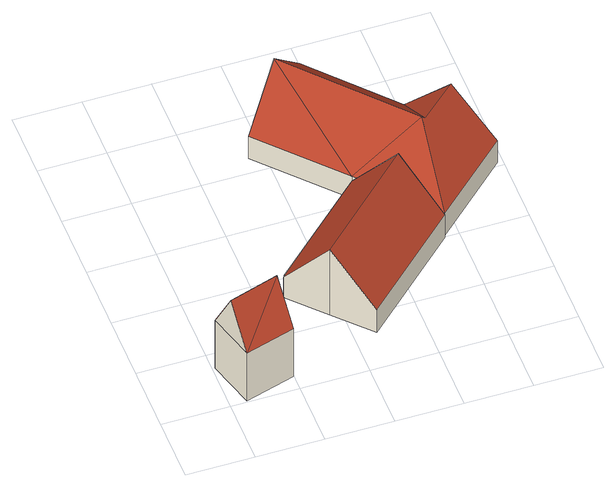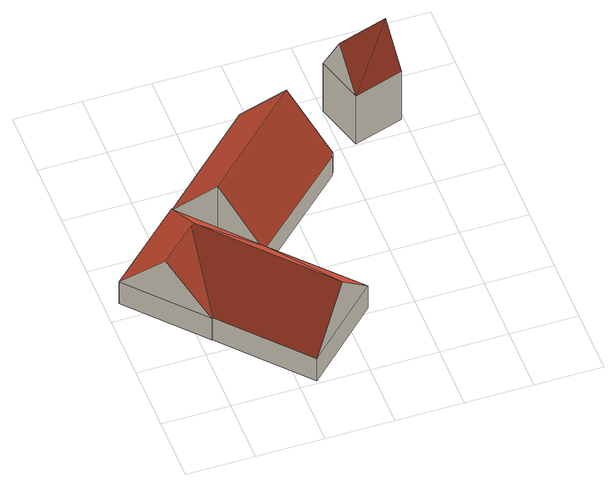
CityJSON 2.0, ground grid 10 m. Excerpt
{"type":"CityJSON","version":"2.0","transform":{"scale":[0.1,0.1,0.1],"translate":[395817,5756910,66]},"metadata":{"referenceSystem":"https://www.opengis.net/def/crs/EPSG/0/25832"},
"CityObjects":{
"building1":{"type":"Building","attributes":{"Gemeindeschluessel":"05515000","Geometrietyp2DReferenz":"3000","function":"31001_3038","roofType":"3100","measuredHeight":16.59},"geometry":[{"type":"Solid","lod":"2","boundaries":[[[[0,1,2,3]],[[4,5,1,0]],[[6,7,5,4]],[[3,2,7,6]],[[0,8,4]],[[6,9,3]],[[9,8,0]],[[0,3,9]],[[8,9,6]],[[6,4,8]],[[1,5,7,2]]]],"semantics":{"surfaces":[{"type":"WallSurface"},{"type":"RoofSurface"},{"type":"GroundSurface"}],"values":[[0,0,0,0,0,0,1,1,1,1,2]]}}]},
"building2":{"type":"Building","attributes":{"name":"Haus Brock","Gemeindeschluessel":"05515000","Geometrietyp2DReferenz":"3000","function":"31001_1000","roofType":"3100","measuredHeight":12.76},"address":[{"country":"Germany","locality":"Münster","thoroughfareNumber":"27","thoroughfareName":"Haus Brock"}],"geometry":[{"type":"Solid","lod":"2","boundaries":[[[[10,11,12,13]],[[14,15,11,10]],[[16,17,15,14]],[[18,19,17,16]],[[20,21,19,18]],[[22,23,21,20]],[[24,25,23,22]],[[13,12,25,24]],[[18,16,14,20]],[[10,13,24,22,20,14]],[[11,15,17,19,21,23,25,12]]]],"semantics":{"surfaces":[{"type":"WallSurface"},{"type":"RoofSurface"},{"type":"GroundSurface"}],"values":[[0,0,0,0,0,0,0,0,1,1,2]]}}]},
"building3":{"type":"Building","attributes":{"Gemeindeschluessel":"05515000","Geometrietyp2DReferenz":"3000","function":"31001_2700","roofType":"5000","measuredHeight":12.36},"geometry":[{"type":"Solid","lod":"2","boundaries":[[[[26,27,28,29]],[[30,31,27,26]],[[32,33,31,30]],[[34,35,33,32]],[[36,37,35,34]],[[38,39,37,36]],[[29,28,39,38]],[[40,41,38,36,42]],[[36,34,42]],[[42,34,32,40]],[[41,40,32,30,43]],[[30,26,43]],[[29,38,41]],[[29,41,43]],[[43,26,29]],[[27,31,33,35,37,39,28]]]],"semantics":{"surfaces":[{"type":"WallSurface"},{"type":"RoofSurface"},{"type":"GroundSurface"}],"values":[[0,0,0,0,0,0,0,1,0,1,1,0,1,1,1,2]]}}]}
},
"vertices":[
[77,97,104],[77,97,10],[4,74,10],[4,74,104],[99,24,104],[99,24,10],[24,2,104],[24,2,10],[88,61,176],[14,38,176],
[277,291,65],[277,291,27],[132,157,27],[132,157,64],[325,238,155],[325,238,27],[373,184,71],[373,184,27],[227,48,72],[227,48,27],[178,100,155],[178,100,27],[130,152,66],[130,152,27],[133,156,66],[133,156,27],
[170,408,74],[170,408,31],[277,291,31],[277,291,74],[281,513,74],[281,513,31],[388,394,74],[388,394,31],[389,394,74],[389,394,31],[485,288,74],[485,288,31],[373,184,74],[373,184,31],[383,292,151],[378,292,155],[437,341,150],[226,461,155]
]}
